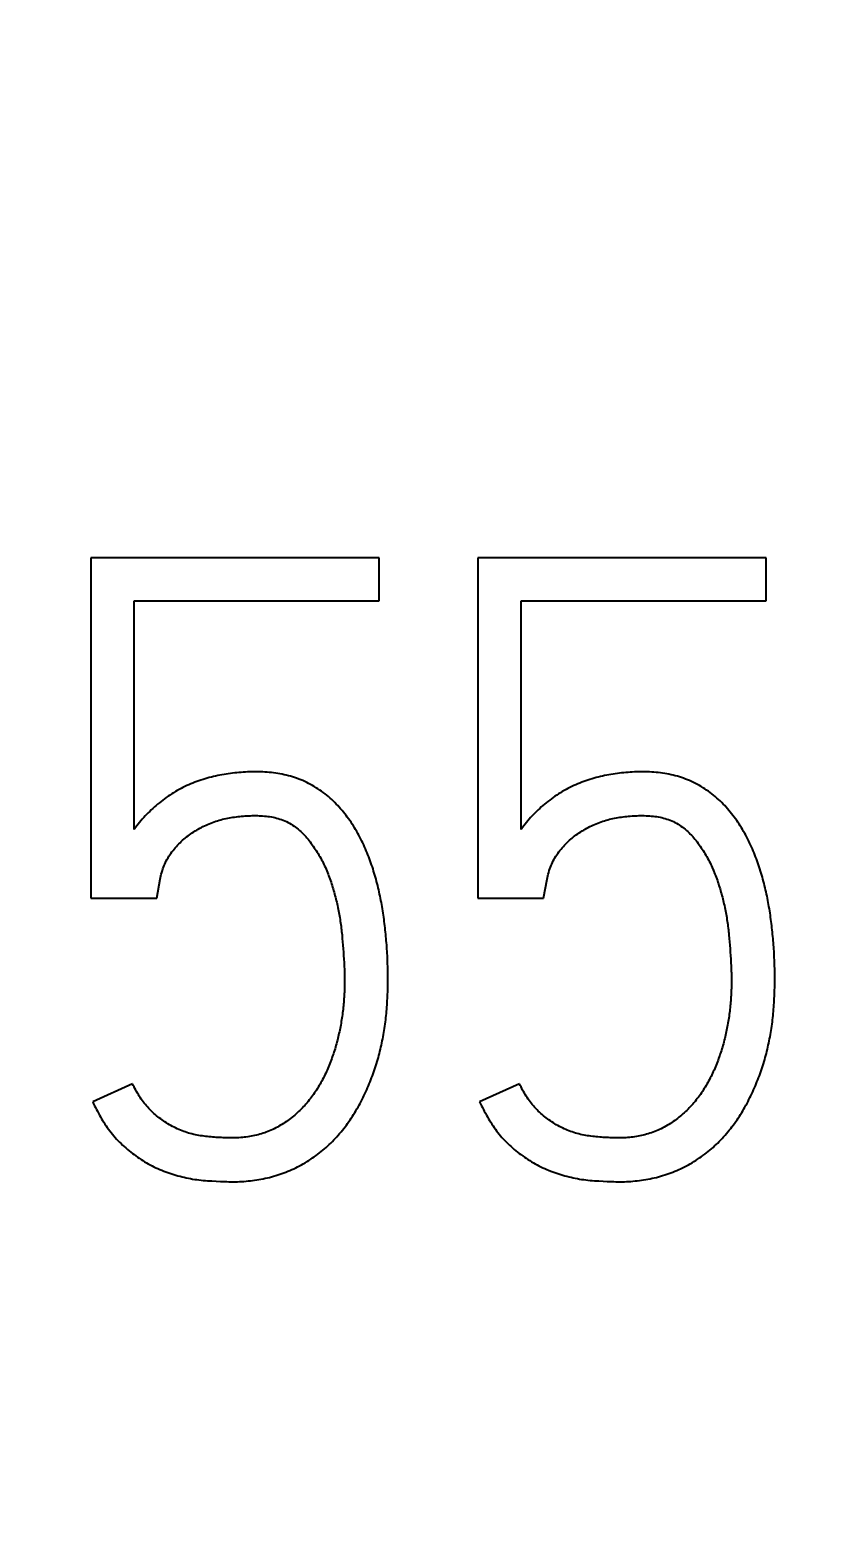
# Model space of a CAD drawing. Extents: x 0 to 420, y 0 to 297.
# Drawn here: x 130.316 to 132.37, y 167.212 to 171.105 of the extents above; entities that cross this region are included whole.
import ezdxf
from ezdxf.enums import TextEntityAlignment as Align

# ---------------------------------------------------------------- set-up
doc = ezdxf.new("R2010")
doc.units = 0
doc.header["$LTSCALE"] = 23.1
doc.layers.add('10100_DIM_FRONT', color=7, linetype='CONTINUOUS')
doc.layers.add('10500_FRONT_LABELING', color=7, linetype='CONTINUOUS')
doc.dimstyles.get("Standard").update_dxf_attribs({"dimtxt": 2.5, "dimasz": 2.5, "dimexe": 1.25, "dimexo": 0.625, "dimtad": 1, "dimcen": 2.5, "dimazin": 3, "dimtfac": 1, "dimtmove": 0, "dimatfit": 3})

# ---------------------------------------------------------------- blocks, each defined once
blk = doc.blocks.new('*D1')
at = {"layer": '10100_DIM_FRONT', "linetype": 'CONTINUOUS'}
for p, q in [((109.715618, 185.641363), (109.715618, 128.698883)), ((145.215618, 185.641363), (145.215618, 128.698883)), ((109.715618, 130.698883), (127.465618, 130.698883)), ((145.215618, 130.698883), (127.465618, 130.698883))]:
    blk.add_line(p, q, dxfattribs=at)
for points in [[(113.215618, 131.198883), (109.715618, 130.698883), (113.215618, 130.198883)], [(141.715618, 130.198883), (145.215618, 130.698883), (141.715618, 131.198883)]]:
    blk.add_solid(points, dxfattribs=at)
blk.add_text('35,5', height=3.5, dxfattribs=at).set_placement((123.63496, 131.573883), (133.13496, 131.573883), align=Align.FIT)

msp = doc.modelspace()

# ---------------------------------------------------------------- linework, layer by layer
at = {"layer": '10500_FRONT_LABELING', "color": 7, "linetype": 'CONTINUOUS'}
for p, q in [((130.4729, 169.7424), (130.4729, 168.8636)), ((131.2171, 169.7424), (130.4729, 169.7424)), ((131.2171, 169.6314), (131.2171, 169.7424)), ((131.4718, 169.7424), (131.4718, 168.8636)), ((132.216, 169.7424), (131.4718, 169.7424)), ((132.216, 169.6314), (132.216, 169.7424)), ((130.5847, 169.0411), (130.5847, 169.6314)), ((130.5847, 169.6314), (131.2171, 169.6314)), ((131.5836, 169.0411), (131.5836, 169.6314)), ((131.5836, 169.6314), (132.216, 169.6314)), ((130.6428, 168.8636), (130.6517, 168.9124)), ((131.6417, 168.8636), (131.6506, 168.9124)), ((130.4729, 168.8636), (130.6428, 168.8636)), ((131.4718, 168.8636), (131.6417, 168.8636)), ((131.1211, 168.7687), (131.1219, 168.7597)), ((131.1219, 168.7597), (131.1227, 168.7508)), ((131.1227, 168.7508), (131.1234, 168.7419)), ((131.1234, 168.7419), (131.1241, 168.733)), ((132.12, 168.7687), (132.1208, 168.7597)), ((132.1208, 168.7597), (132.1216, 168.7508)), ((132.1216, 168.7508), (132.1223, 168.7419)), ((132.1223, 168.7419), (132.123, 168.733)), ((131.1241, 168.733), (131.1247, 168.724)), ((131.1247, 168.724), (131.1253, 168.7151)), ((131.1253, 168.7151), (131.1258, 168.7062)), ((131.1258, 168.7062), (131.1263, 168.6972)), ((132.123, 168.733), (132.1236, 168.724)), ((132.1236, 168.724), (132.1242, 168.7151)), ((132.1242, 168.7151), (132.1247, 168.7062)), ((132.1247, 168.7062), (132.1252, 168.6972)), ((131.1263, 168.6972), (131.1268, 168.6883)), ((131.2395, 168.6601), (131.2394, 168.6711)), ((132.1252, 168.6972), (132.1257, 168.6883)), ((132.2384, 168.6601), (132.2383, 168.6711)), ((130.5802, 168.3842), (130.4774, 168.3376)), ((131.5791, 168.3842), (131.4763, 168.3376)), ((130.796, 168.1327), (130.8071, 168.1321)), ((130.8071, 168.1321), (130.8181, 168.1317)), ((131.7949, 168.1327), (131.806, 168.1321)), ((131.806, 168.1321), (131.817, 168.1317))]:
    msp.add_line(p, q, dxfattribs=at)
for points in [[(131.2394, 168.6711), (131.2393, 168.6767), (131.2392, 168.6822), (131.2391, 168.6877), (131.2389, 168.6933), (131.2387, 168.6988), (131.2385, 168.7043), (131.2383, 168.7098), (131.2381, 168.7153), (131.2378, 168.7209), (131.2375, 168.7264), (131.2371, 168.7319), (131.2368, 168.7374), (131.2364, 168.7429), (131.236, 168.7484), (131.2355, 168.7539), (131.2351, 168.7594), (131.2346, 168.7649), (131.234, 168.7704), (131.2335, 168.7759), (131.2329, 168.7814), (131.2323, 168.7869), (131.2317, 168.7923), (131.231, 168.7978), (131.2303, 168.8033), (131.2296, 168.8088), (131.2288, 168.8143), (131.228, 168.8197), (131.2272, 168.8252), (131.2263, 168.8307), (131.2255, 168.8361), (131.2245, 168.8416), (131.2236, 168.847), (131.2226, 168.8525), (131.2216, 168.8579), (131.2205, 168.8634), (131.2194, 168.8688), (131.2182, 168.8743), (131.2171, 168.8797), (131.2158, 168.8851), (131.2146, 168.8906), (131.2132, 168.896), (131.2119, 168.9014), (131.2105, 168.9068), (131.209, 168.9122), (131.2075, 168.9176), (131.206, 168.9229), (131.2044, 168.9283), (131.2028, 168.9336), (131.2011, 168.9389), (131.1994, 168.9442), (131.1976, 168.9495), (131.1958, 168.9547), (131.1939, 168.96), (131.192, 168.9652), (131.19, 168.9704), (131.188, 168.9755), (131.1859, 168.9807), (131.1838, 168.9858), (131.1816, 168.9909), (131.1793, 168.996), (131.177, 169.0011), (131.1746, 169.0061), (131.1722, 169.0111), (131.1697, 169.0161), (131.1671, 169.0211), (131.1645, 169.026), (131.1618, 169.0309), (131.159, 169.0358), (131.1562, 169.0406), (131.1533, 169.0454), (131.1504, 169.0501), (131.1474, 169.0548), (131.1444, 169.0594), (131.1413, 169.0639), (131.1381, 169.0685), (131.1348, 169.0729), (131.1315, 169.0773), (131.1281, 169.0817), (131.1247, 169.086), (131.1212, 169.0903), (131.1176, 169.0945), (131.1139, 169.0986), (131.1102, 169.1027), (131.1063, 169.1067), (131.1024, 169.1106), (131.0984, 169.1145), (131.0944, 169.1183), (131.0902, 169.1221), (131.0859, 169.1257), (131.0816, 169.1293), (131.0772, 169.1328), (131.0727, 169.1362), (131.0682, 169.1395), (131.0636, 169.1427), (131.059, 169.1458), (131.0543, 169.1488), (131.0495, 169.1517), (131.0447, 169.1545), (131.0398, 169.1572), (131.0349, 169.1598), (131.0299, 169.1623), (131.0249, 169.1647), (131.0197, 169.167), (131.0146, 169.1691), (131.0093, 169.1712), (131.004, 169.1731), (130.9987, 169.175), (130.9934, 169.1767), (130.988, 169.1783), (130.9826, 169.1797), (130.9772, 169.1811), (130.9718, 169.1823), (130.9663, 169.1835), (130.9608, 169.1845), (130.9553, 169.1855), (130.9498, 169.1863), (130.9443, 169.187), (130.9387, 169.1877), (130.9331, 169.1882), (130.9275, 169.1887), (130.9219, 169.1891), (130.9163, 169.1894), (130.9107, 169.1896), (130.9051, 169.1898), (130.8995, 169.1898), (130.8939, 169.1898), (130.8883, 169.1897), (130.8828, 169.1896), (130.8772, 169.1894), (130.8717, 169.1891), (130.8661, 169.1887), (130.8606, 169.1884), (130.855, 169.1879), (130.8495, 169.1874), (130.844, 169.1869), (130.8385, 169.1863), (130.833, 169.1856), (130.8275, 169.1849), (130.822, 169.1841), (130.8165, 169.1832), (130.811, 169.1822), (130.8056, 169.1812), (130.8001, 169.1801), (130.7947, 169.1789), (130.7892, 169.1776), (130.7838, 169.1763), (130.7784, 169.1749), (130.773, 169.1734), (130.7676, 169.1718), (130.7622, 169.1701), (130.7568, 169.1684), (130.7515, 169.1666), (130.7462, 169.1648), (130.741, 169.1628), (130.7358, 169.1608), (130.7306, 169.1587), (130.7255, 169.1565), (130.7204, 169.1542), (130.7154, 169.1518), (130.7104, 169.1493), (130.7055, 169.1468), (130.7006, 169.1441), (130.6957, 169.1414), (130.6909, 169.1386), (130.6862, 169.1357), (130.6814, 169.1328), (130.6767, 169.1297), (130.672, 169.1266), (130.6674, 169.1235), (130.6628, 169.1202), (130.6583, 169.1169), (130.6539, 169.1135), (130.6495, 169.11), (130.6451, 169.1064), (130.6409, 169.1028), (130.6367, 169.0991), (130.6326, 169.0954), (130.6285, 169.0916), (130.6245, 169.0877), (130.6205, 169.0838), (130.6167, 169.0798)], [(132.2383, 168.6711), (132.2382, 168.6767), (132.2381, 168.6822), (132.238, 168.6877), (132.2378, 168.6933), (132.2376, 168.6988), (132.2374, 168.7043), (132.2372, 168.7098), (132.237, 168.7153), (132.2367, 168.7209), (132.2364, 168.7264), (132.236, 168.7319), (132.2357, 168.7374), (132.2353, 168.7429), (132.2349, 168.7484), (132.2344, 168.7539), (132.234, 168.7594), (132.2335, 168.7649), (132.2329, 168.7704), (132.2324, 168.7759), (132.2318, 168.7814), (132.2312, 168.7869), (132.2306, 168.7923), (132.2299, 168.7978), (132.2292, 168.8033), (132.2285, 168.8088), (132.2277, 168.8143), (132.2269, 168.8197), (132.2261, 168.8252), (132.2252, 168.8307), (132.2244, 168.8361), (132.2234, 168.8416), (132.2225, 168.847), (132.2215, 168.8525), (132.2205, 168.8579), (132.2194, 168.8634), (132.2183, 168.8688), (132.2171, 168.8743), (132.216, 168.8797), (132.2147, 168.8851), (132.2135, 168.8906), (132.2121, 168.896), (132.2108, 168.9014), (132.2094, 168.9068), (132.2079, 168.9122), (132.2064, 168.9176), (132.2049, 168.9229), (132.2033, 168.9283), (132.2017, 168.9336), (132.2, 168.9389), (132.1983, 168.9442), (132.1965, 168.9495), (132.1947, 168.9547), (132.1928, 168.96), (132.1909, 168.9652), (132.1889, 168.9704), (132.1869, 168.9755), (132.1848, 168.9807), (132.1827, 168.9858), (132.1805, 168.9909), (132.1782, 168.996), (132.1759, 169.0011), (132.1735, 169.0061), (132.1711, 169.0111), (132.1686, 169.0161), (132.166, 169.0211), (132.1634, 169.026), (132.1607, 169.0309), (132.1579, 169.0358), (132.1551, 169.0406), (132.1522, 169.0454), (132.1493, 169.0501), (132.1463, 169.0548), (132.1433, 169.0594), (132.1402, 169.0639), (132.137, 169.0685), (132.1337, 169.0729), (132.1304, 169.0773), (132.127, 169.0817), (132.1236, 169.086), (132.1201, 169.0903), (132.1165, 169.0945), (132.1128, 169.0986), (132.1091, 169.1027), (132.1052, 169.1067), (132.1013, 169.1106), (132.0973, 169.1145), (132.0933, 169.1183), (132.0891, 169.1221), (132.0848, 169.1257), (132.0805, 169.1293), (132.0761, 169.1328), (132.0716, 169.1362), (132.0671, 169.1395), (132.0625, 169.1427), (132.0579, 169.1458), (132.0532, 169.1488), (132.0484, 169.1517), (132.0436, 169.1545), (132.0387, 169.1572), (132.0338, 169.1598), (132.0288, 169.1623), (132.0238, 169.1647), (132.0186, 169.167), (132.0134, 169.1691), (132.0082, 169.1712), (132.0029, 169.1731), (131.9976, 169.175), (131.9923, 169.1767), (131.9869, 169.1783), (131.9815, 169.1797), (131.9761, 169.1811), (131.9707, 169.1823), (131.9652, 169.1835), (131.9597, 169.1845), (131.9542, 169.1855), (131.9487, 169.1863), (131.9432, 169.187), (131.9376, 169.1877), (131.932, 169.1882), (131.9264, 169.1887), (131.9208, 169.1891), (131.9152, 169.1894), (131.9096, 169.1896), (131.904, 169.1898), (131.8984, 169.1898), (131.8928, 169.1898), (131.8872, 169.1897), (131.8817, 169.1896), (131.8761, 169.1894), (131.8706, 169.1891), (131.865, 169.1887), (131.8595, 169.1884), (131.8539, 169.1879), (131.8484, 169.1874), (131.8429, 169.1869), (131.8374, 169.1863), (131.8319, 169.1856), (131.8264, 169.1849), (131.8209, 169.1841), (131.8154, 169.1832), (131.8099, 169.1822), (131.8045, 169.1812), (131.799, 169.1801), (131.7936, 169.1789), (131.7881, 169.1776), (131.7827, 169.1763), (131.7773, 169.1749), (131.7719, 169.1734), (131.7665, 169.1718), (131.7611, 169.1701), (131.7557, 169.1684), (131.7504, 169.1666), (131.7451, 169.1648), (131.7399, 169.1628), (131.7347, 169.1608), (131.7295, 169.1587), (131.7244, 169.1565), (131.7193, 169.1542), (131.7143, 169.1518), (131.7093, 169.1493), (131.7044, 169.1468), (131.6995, 169.1441), (131.6946, 169.1414), (131.6898, 169.1386), (131.6851, 169.1357), (131.6803, 169.1328), (131.6756, 169.1297), (131.6709, 169.1266), (131.6663, 169.1235), (131.6617, 169.1202), (131.6572, 169.1169), (131.6527, 169.1135), (131.6484, 169.11), (131.644, 169.1064), (131.6398, 169.1028), (131.6356, 169.0991), (131.6315, 169.0954), (131.6274, 169.0916), (131.6234, 169.0877), (131.6194, 169.0838), (131.6156, 169.0798)], [(130.6167, 169.0798), (130.6128, 169.0758), (130.6091, 169.0717), (130.6054, 169.0675), (130.6018, 169.0633), (130.5982, 169.059), (130.5947, 169.0547), (130.5913, 169.0502), (130.5879, 169.0457), (130.5847, 169.0411)], [(130.6517, 168.9124), (130.6523, 168.917), (130.6533, 168.9214), (130.6545, 168.9258), (130.6559, 168.9302), (130.6572, 168.9346), (130.6587, 168.9389), (130.6602, 168.9432), (130.6618, 168.9475), (130.6636, 168.9517), (130.6654, 168.9559), (130.6675, 168.9599), (130.6696, 168.9639), (130.6719, 168.9678), (130.6743, 168.9716), (130.6768, 168.9754), (130.6794, 168.9791), (130.6821, 168.9828), (130.6849, 168.9864), (130.6877, 168.9899), (130.6906, 168.9934), (130.6936, 168.9969), (130.6966, 169.0003), (130.6997, 169.0036), (130.7029, 169.0068), (130.7061, 169.0099), (130.7095, 169.013), (130.7128, 169.016), (130.7163, 169.0189), (130.7198, 169.0217), (130.7235, 169.0245), (130.7271, 169.0272), (130.7309, 169.0298), (130.7346, 169.0323), (130.7385, 169.0348), (130.7423, 169.0372), (130.7462, 169.0395), (130.7501, 169.0418), (130.754, 169.044), (130.758, 169.0462), (130.762, 169.0483), (130.766, 169.0503), (130.7701, 169.0522), (130.7742, 169.0541), (130.7783, 169.0559), (130.7825, 169.0576), (130.7867, 169.0592), (130.7909, 169.0608), (130.7952, 169.0623), (130.7995, 169.0636), (130.8039, 169.0649), (130.8083, 169.0662), (130.8127, 169.0673), (130.8172, 169.0683), (130.8216, 169.0693), (130.8261, 169.0702), (130.8305, 169.071), (130.835, 169.0718), (130.8395, 169.0724), (130.8439, 169.0731), (130.8484, 169.0736), (130.8529, 169.0742), (130.8574, 169.0746), (130.8619, 169.0751), (130.8664, 169.0754), (130.8709, 169.0758), (130.8754, 169.0761), (130.8799, 169.0763), (130.8844, 169.0765), (130.8889, 169.0766), (130.8934, 169.0767), (130.8979, 169.0767), (130.9025, 169.0766), (130.907, 169.0765), (130.9115, 169.0763), (130.9161, 169.0761), (130.9206, 169.0757), (130.9252, 169.0753), (130.9297, 169.0747), (130.9342, 169.0741), (130.9387, 169.0734), (130.9432, 169.0725), (130.9476, 169.0716), (130.952, 169.0705), (130.9563, 169.0693), (130.9607, 169.0679), (130.965, 169.0665), (130.9692, 169.0648), (130.9735, 169.0631), (130.9776, 169.0612), (130.9817, 169.0592), (130.9857, 169.057), (130.9897, 169.0548), (130.9935, 169.0524), (130.9972, 169.0498), (131.0009, 169.0472), (131.0045, 169.0445), (131.008, 169.0416), (131.0114, 169.0386), (131.0148, 169.0356), (131.0181, 169.0324), (131.0213, 169.0292), (131.0245, 169.0259), (131.0275, 169.0226), (131.0305, 169.0191), (131.0334, 169.0157), (131.0362, 169.0121), (131.039, 169.0086), (131.0417, 169.005), (131.0444, 169.0013), (131.047, 168.9976), (131.0495, 168.9939), (131.052, 168.9902), (131.0545, 168.9864), (131.0569, 168.9825), (131.0592, 168.9787), (131.0616, 168.9748), (131.0638, 168.9709), (131.066, 168.9669), (131.0682, 168.9629), (131.0703, 168.9589), (131.0723, 168.9548), (131.0743, 168.9507), (131.0762, 168.9467), (131.0781, 168.9425), (131.0799, 168.9384), (131.0817, 168.9343), (131.0834, 168.9301), (131.085, 168.9259), (131.0866, 168.9217), (131.0882, 168.9175), (131.0897, 168.9133), (131.0912, 168.9091), (131.0927, 168.9048), (131.0941, 168.9006), (131.0954, 168.8963), (131.0968, 168.892), (131.0981, 168.8877), (131.0993, 168.8834), (131.1006, 168.8791), (131.1018, 168.8748), (131.1029, 168.8704), (131.1041, 168.8661), (131.1052, 168.8617), (131.1063, 168.8574), (131.1073, 168.853), (131.1083, 168.8486), (131.1093, 168.8442), (131.1103, 168.8398), (131.1112, 168.8354), (131.1121, 168.831), (131.1129, 168.8265), (131.1138, 168.8221), (131.1145, 168.8176), (131.1153, 168.8132), (131.116, 168.8088), (131.1167, 168.8043), (131.1173, 168.7998), (131.118, 168.7954), (131.1185, 168.7909), (131.1191, 168.7865), (131.1196, 168.782), (131.1201, 168.7776), (131.1206, 168.7731), (131.1211, 168.7687)], [(131.6156, 169.0798), (131.6117, 169.0758), (131.608, 169.0717), (131.6043, 169.0675), (131.6007, 169.0633), (131.5971, 169.059), (131.5936, 169.0547), (131.5902, 169.0502), (131.5868, 169.0457), (131.5836, 169.0411)], [(131.6506, 168.9124), (131.6512, 168.917), (131.6522, 168.9214), (131.6534, 168.9258), (131.6548, 168.9302), (131.6561, 168.9346), (131.6576, 168.9389), (131.6591, 168.9432), (131.6607, 168.9475), (131.6625, 168.9517), (131.6643, 168.9559), (131.6664, 168.9599), (131.6685, 168.9639), (131.6708, 168.9678), (131.6732, 168.9716), (131.6757, 168.9754), (131.6783, 168.9791), (131.681, 168.9828), (131.6838, 168.9864), (131.6866, 168.9899), (131.6895, 168.9934), (131.6925, 168.9969), (131.6955, 169.0003), (131.6986, 169.0036), (131.7018, 169.0068), (131.705, 169.0099), (131.7084, 169.013), (131.7117, 169.016), (131.7152, 169.0189), (131.7187, 169.0217), (131.7224, 169.0245), (131.726, 169.0272), (131.7298, 169.0298), (131.7335, 169.0323), (131.7374, 169.0348), (131.7412, 169.0372), (131.7451, 169.0395), (131.749, 169.0418), (131.7529, 169.044), (131.7569, 169.0462), (131.7609, 169.0483), (131.7649, 169.0503), (131.769, 169.0522), (131.7731, 169.0541), (131.7772, 169.0559), (131.7814, 169.0576), (131.7856, 169.0592), (131.7898, 169.0608), (131.7941, 169.0623), (131.7984, 169.0636), (131.8028, 169.0649), (131.8072, 169.0662), (131.8116, 169.0673), (131.8161, 169.0683), (131.8205, 169.0693), (131.825, 169.0702), (131.8294, 169.071), (131.8339, 169.0718), (131.8384, 169.0724), (131.8428, 169.0731), (131.8473, 169.0736), (131.8518, 169.0742), (131.8563, 169.0746), (131.8608, 169.0751), (131.8653, 169.0754), (131.8698, 169.0758), (131.8743, 169.0761), (131.8788, 169.0763), (131.8833, 169.0765), (131.8878, 169.0766), (131.8923, 169.0767), (131.8968, 169.0767), (131.9014, 169.0766), (131.9059, 169.0765), (131.9104, 169.0763), (131.915, 169.0761), (131.9195, 169.0757), (131.9241, 169.0753), (131.9286, 169.0747), (131.9331, 169.0741), (131.9376, 169.0734), (131.9421, 169.0725), (131.9465, 169.0716), (131.9509, 169.0705), (131.9552, 169.0693), (131.9596, 169.0679), (131.9639, 169.0665), (131.9681, 169.0648), (131.9724, 169.0631), (131.9765, 169.0612), (131.9806, 169.0592), (131.9846, 169.057), (131.9886, 169.0548), (131.9924, 169.0524), (131.9961, 169.0498), (131.9998, 169.0472), (132.0034, 169.0445), (132.0069, 169.0416), (132.0103, 169.0386), (132.0137, 169.0356), (132.017, 169.0324), (132.0202, 169.0292), (132.0234, 169.0259), (132.0264, 169.0226), (132.0294, 169.0191), (132.0323, 169.0157), (132.0351, 169.0121), (132.0379, 169.0086), (132.0406, 169.005), (132.0433, 169.0013), (132.0459, 168.9976), (132.0484, 168.9939), (132.0509, 168.9902), (132.0534, 168.9864), (132.0558, 168.9825), (132.0581, 168.9787), (132.0605, 168.9748), (132.0627, 168.9709), (132.0649, 168.9669), (132.0671, 168.9629), (132.0692, 168.9589), (132.0712, 168.9548), (132.0732, 168.9507), (132.0751, 168.9467), (132.077, 168.9425), (132.0788, 168.9384), (132.0806, 168.9343), (132.0823, 168.9301), (132.0839, 168.9259), (132.0855, 168.9217), (132.0871, 168.9175), (132.0886, 168.9133), (132.0901, 168.9091), (132.0916, 168.9048), (132.093, 168.9006), (132.0943, 168.8963), (132.0957, 168.892), (132.097, 168.8877), (132.0982, 168.8834), (132.0995, 168.8791), (132.1007, 168.8748), (132.1018, 168.8704), (132.103, 168.8661), (132.1041, 168.8617), (132.1052, 168.8574), (132.1062, 168.853), (132.1072, 168.8486), (132.1082, 168.8442), (132.1092, 168.8398), (132.1101, 168.8354), (132.111, 168.831), (132.1118, 168.8265), (132.1127, 168.8221), (132.1134, 168.8176), (132.1142, 168.8132), (132.1149, 168.8088), (132.1156, 168.8043), (132.1162, 168.7998), (132.1169, 168.7954), (132.1174, 168.7909), (132.118, 168.7865), (132.1185, 168.782), (132.119, 168.7776), (132.1195, 168.7731), (132.12, 168.7687)], [(131.1268, 168.6883), (131.1271, 168.6794), (131.1273, 168.6749), (131.1274, 168.6704), (131.1275, 168.6659), (131.1276, 168.6615), (131.1277, 168.657), (131.1277, 168.6525), (131.1277, 168.648), (131.1277, 168.6436), (131.1276, 168.6391), (131.1276, 168.6346), (131.1274, 168.6301), (131.1273, 168.6257), (131.1271, 168.6212), (131.1269, 168.6167), (131.1267, 168.6122)], [(131.2361, 168.5713), (131.2366, 168.5768), (131.237, 168.5824), (131.2374, 168.5879), (131.2377, 168.5934), (131.238, 168.599), (131.2383, 168.6045), (131.2386, 168.6101), (131.2388, 168.6157), (131.239, 168.6212), (131.2391, 168.6268), (131.2392, 168.6323), (131.2393, 168.6379), (131.2394, 168.6434), (131.2395, 168.649), (131.2395, 168.6601)], [(132.1257, 168.6883), (132.126, 168.6794), (132.1262, 168.6749), (132.1263, 168.6704), (132.1264, 168.6659), (132.1265, 168.6615), (132.1266, 168.657), (132.1266, 168.6525), (132.1266, 168.648), (132.1266, 168.6436), (132.1265, 168.6391), (132.1265, 168.6346), (132.1263, 168.6301), (132.1262, 168.6257), (132.126, 168.6212), (132.1258, 168.6167), (132.1256, 168.6122)], [(132.235, 168.5713), (132.2355, 168.5768), (132.2359, 168.5824), (132.2363, 168.5879), (132.2366, 168.5934), (132.2369, 168.599), (132.2372, 168.6045), (132.2375, 168.6101), (132.2377, 168.6157), (132.2379, 168.6212), (132.238, 168.6268), (132.2381, 168.6323), (132.2382, 168.6379), (132.2383, 168.6434), (132.2383, 168.649), (132.2384, 168.6601)], [(131.1267, 168.6122), (131.1264, 168.6077), (131.1262, 168.6032), (131.1258, 168.5987), (131.1255, 168.5943), (131.1251, 168.5898), (131.1246, 168.5853), (131.1242, 168.5808), (131.1237, 168.5763), (131.1232, 168.5718), (131.1226, 168.5673), (131.122, 168.5628), (131.1214, 168.5583), (131.1207, 168.5538), (131.12, 168.5494), (131.1193, 168.5449), (131.1185, 168.5405), (131.1177, 168.536), (131.1169, 168.5316), (131.116, 168.5272), (131.1151, 168.5228), (131.1142, 168.5184), (131.1132, 168.514), (131.1122, 168.5096), (131.1112, 168.5052), (131.1101, 168.5008), (131.109, 168.4965), (131.1079, 168.4921), (131.1067, 168.4878), (131.1055, 168.4835), (131.1043, 168.4791), (131.103, 168.4748), (131.1017, 168.4705), (131.1003, 168.4662), (131.0989, 168.4619), (131.0975, 168.4577), (131.096, 168.4534), (131.0945, 168.4492), (131.0929, 168.4449), (131.0913, 168.4407), (131.0897, 168.4365), (131.088, 168.4323), (131.0862, 168.4281), (131.0844, 168.4239), (131.0826, 168.4198), (131.0808, 168.4156), (131.0789, 168.4115), (131.0769, 168.4075), (131.0749, 168.4034), (131.0729, 168.3994), (131.0708, 168.3954), (131.0687, 168.3914), (131.0665, 168.3874), (131.0643, 168.3835), (131.0621, 168.3796), (131.0598, 168.3758), (131.0574, 168.3719), (131.055, 168.3681), (131.0526, 168.3643), (131.0501, 168.3606), (131.0475, 168.3569), (131.0449, 168.3532), (131.0422, 168.3496), (131.0395, 168.346), (131.0367, 168.3424), (131.0338, 168.3389), (131.0309, 168.3354), (131.028, 168.3319), (131.0249, 168.3285), (131.0219, 168.3252), (131.0187, 168.3219), (131.0156, 168.3187), (131.0123, 168.3155), (131.0091, 168.3124), (131.0057, 168.3093), (131.0024, 168.3063), (130.999, 168.3033), (130.9955, 168.3005), (130.992, 168.2976), (130.9885, 168.2948), (130.9849, 168.2921), (130.9812, 168.2894), (130.9775, 168.2868), (130.9738, 168.2843), (130.97, 168.2818), (130.9661, 168.2794), (130.9622, 168.277), (130.9583, 168.2747), (130.9543, 168.2725), (130.9503, 168.2704), (130.9463, 168.2683), (130.9422, 168.2664), (130.9381, 168.2645), (130.934, 168.2627), (130.9298, 168.261), (130.9256, 168.2594), (130.9214, 168.2578), (130.9172, 168.2564), (130.9129, 168.255), (130.9086, 168.2537), (130.9043, 168.2525), (130.8999, 168.2514), (130.8955, 168.2504), (130.8911, 168.2495), (130.8866, 168.2486), (130.8822, 168.2478), (130.8776, 168.2472), (130.8731, 168.2466), (130.8686, 168.246), (130.8641, 168.2456), (130.8595, 168.2452), (130.855, 168.2449), (130.8505, 168.2447), (130.846, 168.2446), (130.8415, 168.2445), (130.837, 168.2444), (130.8325, 168.2444), (130.8279, 168.2445), (130.8234, 168.2446), (130.8189, 168.2448), (130.8144, 168.2449), (130.8099, 168.2451), (130.8054, 168.2454), (130.8009, 168.2456), (130.7964, 168.2459), (130.7919, 168.2462), (130.7874, 168.2466), (130.7829, 168.2469), (130.7784, 168.2473), (130.7739, 168.2478), (130.7694, 168.2483), (130.765, 168.2488), (130.7605, 168.2494), (130.756, 168.2501), (130.7515, 168.2509), (130.747, 168.2517), (130.7426, 168.2526), (130.7381, 168.2536), (130.7337, 168.2547), (130.7294, 168.2558), (130.7251, 168.2571), (130.7208, 168.2584), (130.7165, 168.2598), (130.7123, 168.2613), (130.7081, 168.2629), (130.7039, 168.2646), (130.6998, 168.2663), (130.6956, 168.2682), (130.6916, 168.2701), (130.6875, 168.2721), (130.6835, 168.2742), (130.6795, 168.2763), (130.6755, 168.2786), (130.6716, 168.2809), (130.6678, 168.2833), (130.664, 168.2857), (130.6602, 168.2882), (130.6565, 168.2908), (130.6529, 168.2934), (130.6493, 168.2961), (130.6457, 168.2989), (130.6422, 168.3017), (130.6388, 168.3046), (130.6354, 168.3076), (130.6321, 168.3106), (130.6288, 168.3137), (130.6256, 168.3169), (130.6225, 168.3201), (130.6194, 168.3235), (130.6164, 168.3269), (130.6135, 168.3304), (130.6106, 168.334), (130.6079, 168.3376), (130.6052, 168.3412), (130.6026, 168.3449), (130.6001, 168.3487), (130.5977, 168.3525), (130.5953, 168.3563), (130.593, 168.3602), (130.5907, 168.3641), (130.5885, 168.3681), (130.5864, 168.3721), (130.5843, 168.3761), (130.5822, 168.3802), (130.5802, 168.3842)], [(132.1256, 168.6122), (132.1253, 168.6077), (132.1251, 168.6032), (132.1247, 168.5987), (132.1244, 168.5943), (132.124, 168.5898), (132.1235, 168.5853), (132.1231, 168.5808), (132.1226, 168.5763), (132.1221, 168.5718), (132.1215, 168.5673), (132.1209, 168.5628), (132.1203, 168.5583), (132.1196, 168.5538), (132.1189, 168.5494), (132.1182, 168.5449), (132.1174, 168.5405), (132.1166, 168.536), (132.1158, 168.5316), (132.1149, 168.5272), (132.114, 168.5228), (132.1131, 168.5184), (132.1121, 168.514), (132.1111, 168.5096), (132.1101, 168.5052), (132.109, 168.5008), (132.1079, 168.4965), (132.1068, 168.4921), (132.1056, 168.4878), (132.1044, 168.4835), (132.1032, 168.4791), (132.1019, 168.4748), (132.1006, 168.4705), (132.0992, 168.4662), (132.0978, 168.4619), (132.0964, 168.4577), (132.0949, 168.4534), (132.0934, 168.4492), (132.0918, 168.4449), (132.0902, 168.4407), (132.0886, 168.4365), (132.0869, 168.4323), (132.0851, 168.4281), (132.0833, 168.4239), (132.0815, 168.4198), (132.0797, 168.4156), (132.0778, 168.4115), (132.0758, 168.4075), (132.0738, 168.4034), (132.0718, 168.3994), (132.0697, 168.3954), (132.0676, 168.3914), (132.0654, 168.3874), (132.0632, 168.3835), (132.061, 168.3796), (132.0587, 168.3758), (132.0563, 168.3719), (132.0539, 168.3681), (132.0515, 168.3643), (132.049, 168.3606), (132.0464, 168.3569), (132.0438, 168.3532), (132.0411, 168.3496), (132.0384, 168.346), (132.0356, 168.3424), (132.0327, 168.3389), (132.0298, 168.3354), (132.0269, 168.3319), (132.0238, 168.3285), (132.0208, 168.3252), (132.0176, 168.3219), (132.0145, 168.3187), (132.0112, 168.3155), (132.008, 168.3124), (132.0046, 168.3093), (132.0013, 168.3063), (131.9979, 168.3033), (131.9944, 168.3005), (131.9909, 168.2976), (131.9874, 168.2948), (131.9838, 168.2921), (131.9801, 168.2894), (131.9764, 168.2868), (131.9727, 168.2843), (131.9689, 168.2818), (131.965, 168.2794), (131.9611, 168.277), (131.9572, 168.2747), (131.9532, 168.2725), (131.9492, 168.2704), (131.9452, 168.2683), (131.9411, 168.2664), (131.937, 168.2645), (131.9329, 168.2627), (131.9287, 168.261), (131.9245, 168.2594), (131.9203, 168.2578), (131.9161, 168.2564), (131.9118, 168.255), (131.9075, 168.2537), (131.9032, 168.2525), (131.8988, 168.2514), (131.8944, 168.2504), (131.89, 168.2495), (131.8855, 168.2486), (131.8811, 168.2478), (131.8765, 168.2472), (131.872, 168.2466), (131.8675, 168.246), (131.863, 168.2456), (131.8584, 168.2452), (131.8539, 168.2449), (131.8494, 168.2447), (131.8449, 168.2446), (131.8404, 168.2445), (131.8359, 168.2444), (131.8314, 168.2444), (131.8268, 168.2445), (131.8223, 168.2446), (131.8178, 168.2448), (131.8133, 168.2449), (131.8088, 168.2451), (131.8043, 168.2454), (131.7998, 168.2456), (131.7953, 168.2459), (131.7908, 168.2462), (131.7863, 168.2466), (131.7818, 168.2469), (131.7773, 168.2473), (131.7728, 168.2478), (131.7683, 168.2483), (131.7638, 168.2488), (131.7594, 168.2494), (131.7549, 168.2501), (131.7504, 168.2509), (131.7459, 168.2517), (131.7415, 168.2526), (131.737, 168.2536), (131.7326, 168.2547), (131.7283, 168.2558), (131.724, 168.2571), (131.7197, 168.2584), (131.7154, 168.2598), (131.7112, 168.2613), (131.707, 168.2629), (131.7028, 168.2646), (131.6987, 168.2663), (131.6945, 168.2682), (131.6905, 168.2701), (131.6864, 168.2721), (131.6824, 168.2742), (131.6784, 168.2763), (131.6744, 168.2786), (131.6705, 168.2809), (131.6667, 168.2833), (131.6629, 168.2857), (131.6591, 168.2882), (131.6554, 168.2908), (131.6518, 168.2934), (131.6482, 168.2961), (131.6446, 168.2989), (131.6411, 168.3017), (131.6377, 168.3046), (131.6343, 168.3076), (131.631, 168.3106), (131.6277, 168.3137), (131.6245, 168.3169), (131.6214, 168.3201), (131.6183, 168.3235), (131.6153, 168.3269), (131.6124, 168.3304), (131.6095, 168.334), (131.6068, 168.3376), (131.6041, 168.3412), (131.6015, 168.3449), (131.599, 168.3487), (131.5966, 168.3525), (131.5942, 168.3563), (131.5919, 168.3602), (131.5896, 168.3641), (131.5874, 168.3681), (131.5853, 168.3721), (131.5832, 168.3761), (131.5811, 168.3802), (131.5791, 168.3842)], [(130.8181, 168.1317), (130.8237, 168.1315), (130.8292, 168.1314), (130.8347, 168.1313), (130.8403, 168.1313), (130.8458, 168.1313), (130.8513, 168.1314), (130.8568, 168.1316), (130.8623, 168.1319), (130.8679, 168.1322), (130.8734, 168.1327), (130.8789, 168.1332), (130.8844, 168.1337), (130.8899, 168.1344), (130.8954, 168.1351), (130.9009, 168.1359), (130.9064, 168.1368), (130.9119, 168.1378), (130.9174, 168.1389), (130.9229, 168.1401), (130.9284, 168.1413), (130.9338, 168.1426), (130.9392, 168.1441), (130.9446, 168.1455), (130.9499, 168.1471), (130.9552, 168.1488), (130.9605, 168.1505), (130.9658, 168.1523), (130.971, 168.1542), (130.9761, 168.1562), (130.9813, 168.1583), (130.9864, 168.1604), (130.9915, 168.1627), (130.9965, 168.165), (131.0015, 168.1673), (131.0065, 168.1698), (131.0115, 168.1724), (131.0164, 168.175), (131.0212, 168.1777), (131.0261, 168.1805), (131.0309, 168.1834), (131.0356, 168.1864), (131.0404, 168.1894), (131.045, 168.1926), (131.0496, 168.1957), (131.0541, 168.199), (131.0586, 168.2023), (131.063, 168.2057), (131.0673, 168.2091), (131.0716, 168.2127), (131.0758, 168.2162), (131.08, 168.2199), (131.0841, 168.2236), (131.0881, 168.2274), (131.0921, 168.2312), (131.0961, 168.2351), (131.0999, 168.2391), (131.1038, 168.2432), (131.1075, 168.2473), (131.1113, 168.2514), (131.1149, 168.2557), (131.1185, 168.2599), (131.1221, 168.2643), (131.1256, 168.2686), (131.129, 168.2731), (131.1323, 168.2775), (131.1356, 168.282), (131.1388, 168.2865), (131.142, 168.2911), (131.1451, 168.2957), (131.1481, 168.3003), (131.1511, 168.305), (131.154, 168.3097), (131.1569, 168.3144), (131.1597, 168.3192), (131.1624, 168.324), (131.1651, 168.3288), (131.1678, 168.3336), (131.1704, 168.3385), (131.1729, 168.3434), (131.1754, 168.3484), (131.1778, 168.3533), (131.1802, 168.3583), (131.1826, 168.3634), (131.1849, 168.3684), (131.1871, 168.3735), (131.1893, 168.3786), (131.1914, 168.3837), (131.1935, 168.3889), (131.1956, 168.3941), (131.1976, 168.3993), (131.1996, 168.4045), (131.2015, 168.4098), (131.2033, 168.415), (131.2051, 168.4203), (131.2069, 168.4255), (131.2086, 168.4308), (131.2102, 168.4361), (131.2118, 168.4414), (131.2134, 168.4467), (131.2149, 168.452), (131.2163, 168.4573), (131.2177, 168.4627), (131.2191, 168.468), (131.2204, 168.4734), (131.2216, 168.4787), (131.2228, 168.4841), (131.224, 168.4895), (131.2251, 168.4949), (131.2262, 168.5003), (131.2272, 168.5057), (131.2282, 168.5111), (131.2291, 168.5165), (131.23, 168.522), (131.2309, 168.5274), (131.2317, 168.5329), (131.2324, 168.5383), (131.2332, 168.5438), (131.2338, 168.5493), (131.2345, 168.5548), (131.235, 168.5603), (131.2356, 168.5658), (131.2361, 168.5713)], [(131.817, 168.1317), (131.8226, 168.1315), (131.8281, 168.1314), (131.8336, 168.1313), (131.8392, 168.1313), (131.8447, 168.1313), (131.8502, 168.1314), (131.8557, 168.1316), (131.8612, 168.1319), (131.8668, 168.1322), (131.8723, 168.1327), (131.8778, 168.1332), (131.8833, 168.1337), (131.8888, 168.1344), (131.8943, 168.1351), (131.8998, 168.1359), (131.9053, 168.1368), (131.9108, 168.1378), (131.9163, 168.1389), (131.9218, 168.1401), (131.9273, 168.1413), (131.9327, 168.1426), (131.9381, 168.1441), (131.9435, 168.1455), (131.9488, 168.1471), (131.9541, 168.1488), (131.9594, 168.1505), (131.9647, 168.1523), (131.9699, 168.1542), (131.975, 168.1562), (131.9802, 168.1583), (131.9853, 168.1604), (131.9904, 168.1627), (131.9954, 168.165), (132.0004, 168.1673), (132.0054, 168.1698), (132.0103, 168.1724), (132.0153, 168.175), (132.0201, 168.1777), (132.025, 168.1805), (132.0298, 168.1834), (132.0345, 168.1864), (132.0392, 168.1894), (132.0439, 168.1926), (132.0485, 168.1957), (132.053, 168.199), (132.0575, 168.2023), (132.0619, 168.2057), (132.0662, 168.2091), (132.0705, 168.2127), (132.0747, 168.2162), (132.0789, 168.2199), (132.083, 168.2236), (132.087, 168.2274), (132.091, 168.2312), (132.095, 168.2351), (132.0988, 168.2391), (132.1027, 168.2432), (132.1064, 168.2473), (132.1102, 168.2514), (132.1138, 168.2557), (132.1174, 168.2599), (132.121, 168.2643), (132.1245, 168.2686), (132.1279, 168.2731), (132.1312, 168.2775), (132.1345, 168.282), (132.1377, 168.2865), (132.1409, 168.2911), (132.144, 168.2957), (132.147, 168.3003), (132.15, 168.305), (132.1529, 168.3097), (132.1558, 168.3144), (132.1586, 168.3192), (132.1613, 168.324), (132.164, 168.3288), (132.1667, 168.3336), (132.1693, 168.3385), (132.1718, 168.3434), (132.1743, 168.3484), (132.1767, 168.3533), (132.1791, 168.3583), (132.1815, 168.3634), (132.1838, 168.3684), (132.186, 168.3735), (132.1882, 168.3786), (132.1903, 168.3837), (132.1924, 168.3889), (132.1945, 168.3941), (132.1965, 168.3993), (132.1985, 168.4045), (132.2004, 168.4098), (132.2022, 168.415), (132.204, 168.4203), (132.2058, 168.4255), (132.2075, 168.4308), (132.2091, 168.4361), (132.2107, 168.4414), (132.2123, 168.4467), (132.2138, 168.452), (132.2152, 168.4573), (132.2166, 168.4627), (132.218, 168.468), (132.2193, 168.4734), (132.2205, 168.4787), (132.2217, 168.4841), (132.2229, 168.4895), (132.224, 168.4949), (132.2251, 168.5003), (132.2261, 168.5057), (132.2271, 168.5111), (132.228, 168.5165), (132.2289, 168.522), (132.2298, 168.5274), (132.2306, 168.5329), (132.2313, 168.5383), (132.2321, 168.5438), (132.2327, 168.5493), (132.2334, 168.5548), (132.2339, 168.5603), (132.2345, 168.5658), (132.235, 168.5713)], [(130.4774, 168.3376), (130.4798, 168.3327), (130.4822, 168.3277), (130.4846, 168.3228), (130.4871, 168.3179), (130.4896, 168.3131), (130.4922, 168.3083), (130.4948, 168.3035), (130.4975, 168.2988), (130.5003, 168.2941), (130.5031, 168.2894), (130.506, 168.2848), (130.5089, 168.2802), (130.512, 168.2757), (130.515, 168.2713), (130.5182, 168.2668), (130.5214, 168.2625), (130.5248, 168.2582), (130.5282, 168.2539), (130.5317, 168.2497), (130.5352, 168.2456), (130.5389, 168.2415), (130.5427, 168.2375), (130.5465, 168.2336), (130.5505, 168.2297), (130.5545, 168.2259), (130.5586, 168.2221), (130.5627, 168.2184), (130.5669, 168.2149), (130.5712, 168.2114), (130.5755, 168.208), (130.5798, 168.2046), (130.5842, 168.2014), (130.5887, 168.1982), (130.5932, 168.195), (130.5977, 168.192), (130.6023, 168.189), (130.6069, 168.186), (130.6115, 168.1831), (130.6162, 168.1803), (130.621, 168.1776), (130.6258, 168.175), (130.6306, 168.1724), (130.6356, 168.1699), (130.6405, 168.1675), (130.6455, 168.1652), (130.6506, 168.163), (130.6557, 168.1609), (130.6609, 168.1588), (130.6661, 168.1568), (130.6713, 168.155), (130.6765, 168.1532), (130.6818, 168.1515), (130.6871, 168.1498), (130.6923, 168.1482), (130.6976, 168.1467), (130.703, 168.1453), (130.7083, 168.144), (130.7136, 168.1427), (130.719, 168.1414), (130.7244, 168.1403), (130.7298, 168.1393), (130.7352, 168.1383), (130.7407, 168.1374), (130.7462, 168.1367), (130.7517, 168.136), (130.7572, 168.1354), (130.7627, 168.1349), (130.7683, 168.1344), (130.7738, 168.134), (130.7794, 168.1336), (130.7849, 168.1333), (130.796, 168.1327)], [(131.4763, 168.3376), (131.4787, 168.3327), (131.4811, 168.3277), (131.4835, 168.3228), (131.486, 168.3179), (131.4885, 168.3131), (131.4911, 168.3083), (131.4937, 168.3035), (131.4964, 168.2988), (131.4992, 168.2941), (131.502, 168.2894), (131.5049, 168.2848), (131.5078, 168.2802), (131.5109, 168.2757), (131.5139, 168.2713), (131.5171, 168.2668), (131.5203, 168.2625), (131.5237, 168.2582), (131.5271, 168.2539), (131.5306, 168.2497), (131.5341, 168.2456), (131.5378, 168.2415), (131.5416, 168.2375), (131.5454, 168.2336), (131.5494, 168.2297), (131.5534, 168.2259), (131.5575, 168.2221), (131.5616, 168.2184), (131.5658, 168.2149), (131.5701, 168.2114), (131.5744, 168.208), (131.5787, 168.2046), (131.5831, 168.2014), (131.5876, 168.1982), (131.5921, 168.195), (131.5966, 168.192), (131.6012, 168.189), (131.6058, 168.186), (131.6104, 168.1831), (131.6151, 168.1803), (131.6199, 168.1776), (131.6247, 168.175), (131.6295, 168.1724), (131.6345, 168.1699), (131.6394, 168.1675), (131.6444, 168.1652), (131.6495, 168.163), (131.6546, 168.1609), (131.6598, 168.1588), (131.665, 168.1568), (131.6702, 168.155), (131.6754, 168.1532), (131.6807, 168.1515), (131.686, 168.1498), (131.6912, 168.1482), (131.6965, 168.1467), (131.7019, 168.1453), (131.7072, 168.144), (131.7125, 168.1427), (131.7179, 168.1414), (131.7233, 168.1403), (131.7287, 168.1393), (131.7341, 168.1383), (131.7396, 168.1374), (131.7451, 168.1367), (131.7506, 168.136), (131.7561, 168.1354), (131.7616, 168.1349), (131.7672, 168.1344), (131.7727, 168.134), (131.7783, 168.1336), (131.7838, 168.1333), (131.7949, 168.1327)]]:
    msp.add_lwpolyline(points, dxfattribs=at)

# ---------------------------------------------------------------- dimensions: what is measured, and where the dimension line sits
at = {"layer": '10100_DIM_FRONT', "linetype": 'CONTINUOUS'}
dim = msp.add_linear_dim(base=(145.2156, 130.6989), p1=(109.7156, 185.6414), p2=(145.2156, 185.6414), dimstyle='Standard', dxfattribs=at)
dim.commit()
dim.dimension.update_dxf_attribs({"geometry": '*D1', "text_midpoint": (128.385, 133.3239), "dimtype": 128})

doc.saveas('drawing.dxf')
